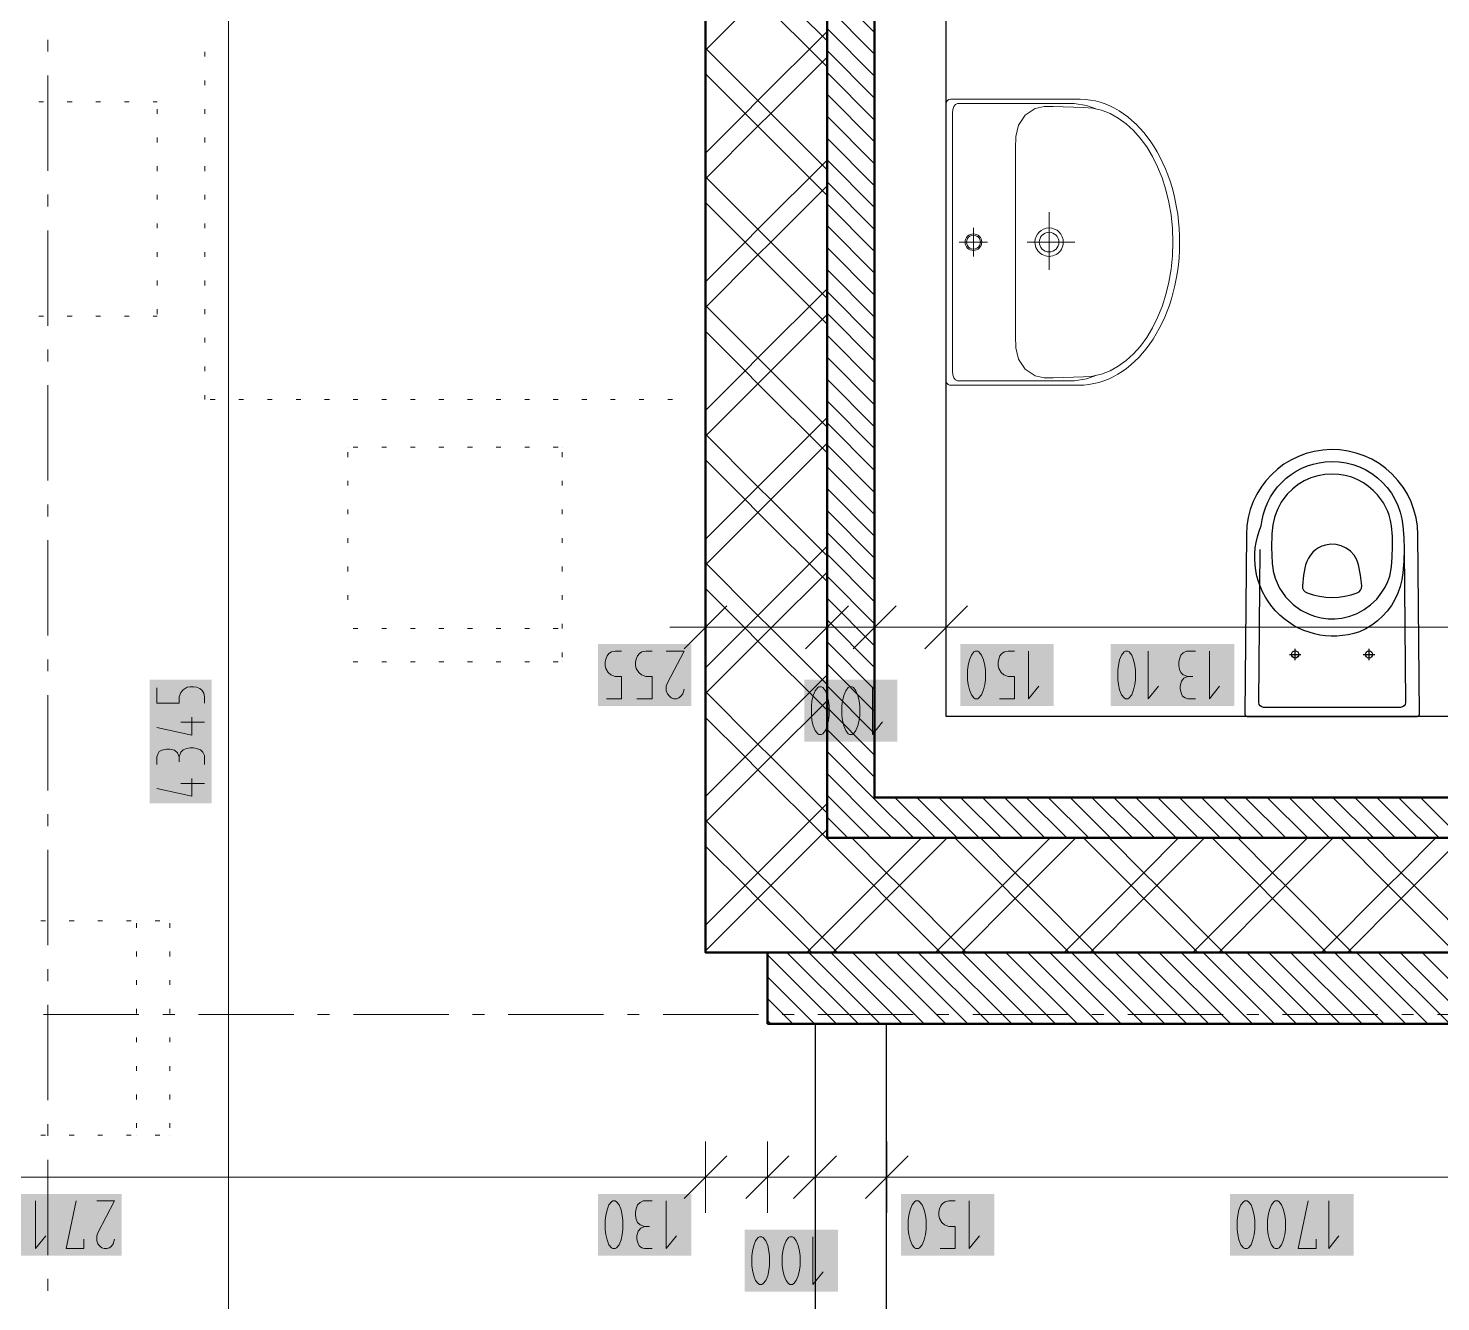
# Model space of a CAD drawing. Header units: millimetres. Extents: x 0 to 594, y 0 to 420.
# Drawn here: x 82.97 to 113.35, y 228.9 to 256.29 of the extents above; entities that cross this region are included whole.
import ezdxf

# ---------------------------------------------------------------- set-up
doc = ezdxf.new("R2010")
doc.units = ezdxf.units.MM
doc.header["$LTSCALE"] = 8
for name, color, linetype in [('PDF_Instalacni prizdivka do 1m', 7, 'Continuous'), ('PDF_Koty delkove', 7, 'Continuous'), ('PDF_Nabytek', 7, 'Continuous'), ('PDF_Osy hlavni', 7, 'Continuous'), ('PDF_Pricky sadrokarton', 7, 'Continuous'), ('PDF_Sanita', 7, 'Continuous'), ('PDF_Steny akusticke', 7, 'Continuous')]:
    doc.layers.add(name, color=color, linetype=linetype)

msp = doc.modelspace()

# ---------------------------------------------------------------- linework, layer by layer
at = {"layer": 'PDF_Instalacni prizdivka do 1m', "lineweight": 25}
for points in [[(102.712, 241.49), (102.712, 264.501), (101.175, 264.501), (101.175, 241.49)], [(101.175, 241.49), (101.175, 239.747), (116.14, 239.747), (116.14, 241.49), (102.712, 241.49)]]:
    msp.add_lwpolyline(points, dxfattribs=at)
msp.add_lwpolyline([(99.893, 234.878), (99.893, 211.662), (101.431, 211.662), (101.431, 234.878)], close=True, dxfattribs=at)
at = {"layer": 'PDF_Koty delkove', "lineweight": 18}
for points in [[(87.275, 139.093), (87.275, 149.435), (87.275, 181.374), (87.275, 182.86), (87.275, 194.494), (87.275, 195.621), (87.275, 217.197), (87.275, 218.684), (87.275, 263.219), (87.275, 265.833), (87.275, 267.217), (87.275, 336.455), (87.275, 340.35)], [(97.536, 244.176), (97.536, 243.408), (97.536, 242.639)], [(100.15, 244.176), (100.15, 243.408), (100.15, 242.639)], [(101.175, 244.176), (101.175, 243.408), (101.175, 242.639)], [(102.712, 244.176), (102.712, 243.408), (102.712, 242.639)], [(97.997, 243.869), (97.075, 242.946)], [(100.611, 243.869), (99.688, 242.946)], [(101.636, 243.869), (100.713, 242.946)], [(103.173, 243.869), (102.251, 242.946)], [(97.536, 243.408), (96.767, 243.408)], [(105.758, 243.408), (102.712, 243.408), (101.175, 243.408), (100.15, 243.408), (97.536, 243.408)], [(128.183, 243.408), (125.979, 243.408), (125.101, 243.408), (119.779, 243.408), (117.728, 243.408), (116.14, 243.408), (115.431, 243.408), (114.576, 243.408), (111.642, 243.408), (105.758, 243.408)], [(95.404, 241.87), (95.733, 241.87), (95.733, 242.348), (95.596, 242.348), (95.5, 242.383), (95.445, 242.434), (95.391, 242.519), (95.377, 242.587), (95.377, 242.655), (95.391, 242.724), (95.418, 242.792), (95.459, 242.843), (95.513, 242.878), (95.596, 242.895), (95.733, 242.895)], [(96.061, 241.87), (96.39, 241.87), (96.39, 242.348), (96.253, 242.348), (96.157, 242.383), (96.102, 242.434), (96.048, 242.519), (96.034, 242.587), (96.034, 242.655), (96.048, 242.724), (96.075, 242.792), (96.116, 242.843), (96.17, 242.878), (96.253, 242.895), (96.39, 242.895)], [(96.691, 242.895), (97.075, 242.895), (96.718, 242.212), (96.691, 242.143), (96.691, 242.04), (96.718, 241.973), (96.759, 241.922), (96.8, 241.887), (96.855, 241.87), (96.91, 241.87), (96.965, 241.887), (97.006, 241.922), (97.047, 241.973), (97.075, 242.074)], [(103.857, 241.87), (104.186, 241.87), (104.186, 242.348), (104.049, 242.348), (103.953, 242.383), (103.898, 242.434), (103.844, 242.519), (103.83, 242.587), (103.83, 242.655), (103.844, 242.724), (103.871, 242.792), (103.912, 242.843), (103.967, 242.878), (104.049, 242.895), (104.186, 242.895)], [(104.487, 242.895), (104.487, 241.87), (104.706, 242.143)], [(106.773, 242.587), (106.745, 242.707), (106.704, 242.809), (106.65, 242.878), (106.622, 242.895), (106.568, 242.895), (106.54, 242.878), (106.485, 242.809), (106.444, 242.707), (106.417, 242.587), (106.403, 242.484)], [(107.06, 242.895), (107.06, 241.87), (107.279, 242.143)], [(108.073, 242.895), (107.882, 242.895), (107.814, 242.86), (107.759, 242.809), (107.731, 242.724), (107.717, 242.655), (107.717, 242.587), (107.731, 242.502), (107.759, 242.434), (107.814, 242.383), (107.909, 242.348)], [(108.375, 242.895), (108.375, 241.87), (108.593, 242.143)], [(106.403, 242.484), (106.403, 242.279), (106.417, 242.178), (106.444, 242.058), (106.485, 241.955), (106.54, 241.887), (106.568, 241.87), (106.622, 241.87), (106.65, 241.887), (106.704, 241.955), (106.745, 242.058), (106.773, 242.178), (106.787, 242.279), (106.787, 242.484), (106.773, 242.587)], [(108.073, 241.87), (107.909, 241.87), (107.854, 241.887), (107.8, 241.922), (107.772, 241.973), (107.745, 242.074), (107.745, 242.143), (107.772, 242.245), (107.827, 242.314), (107.909, 242.348), (108.018, 242.348)], [(85.737, 242.102), (85.737, 241.773), (86.215, 241.773), (86.215, 241.911), (86.25, 242.006), (86.301, 242.061), (86.386, 242.115), (86.454, 242.129), (86.522, 242.129), (86.591, 242.115), (86.659, 242.088), (86.71, 242.047), (86.745, 241.993), (86.762, 241.911), (86.762, 241.773)], [(101.127, 242.126), (101.127, 241.101), (101.346, 241.374)], [(86.489, 241.472), (86.489, 241.088), (85.737, 241.254)], [(86.762, 241.363), (86.25, 241.363)], [(85.737, 240.459), (85.737, 240.624), (85.754, 240.679), (85.788, 240.733), (85.84, 240.761)], [(85.84, 240.761), (85.941, 240.788), (86.01, 240.788), (86.112, 240.761), (86.181, 240.706), (86.215, 240.624), (86.215, 240.514)], [(86.762, 240.459), (86.762, 240.651), (86.727, 240.719), (86.676, 240.774), (86.591, 240.801), (86.522, 240.815), (86.454, 240.815), (86.369, 240.801), (86.301, 240.774), (86.25, 240.719), (86.215, 240.624)], [(86.489, 240.158), (86.489, 239.774), (85.737, 239.939)], [(86.762, 240.049), (86.25, 240.049)], [(97.536, 232.35), (97.536, 231.581), (97.536, 230.813)], [(98.868, 232.35), (98.868, 231.581), (98.868, 230.813)], [(99.893, 232.35), (99.893, 231.581), (99.893, 230.813)], [(101.436, 232.35), (101.436, 231.581), (101.436, 230.813)], [(97.997, 232.043), (97.075, 231.12)], [(99.33, 232.043), (98.407, 231.12)], [(100.355, 232.043), (99.432, 231.12)], [(101.897, 232.043), (100.975, 231.12)], [(128.081, 231.581), (125.979, 231.581), (125.923, 231.581), (121.563, 231.581), (120.45, 231.581), (118.861, 231.581), (116.117, 231.581), (113.911, 231.581), (110.165, 231.581), (105.146, 231.581), (101.436, 231.581), (99.893, 231.581), (98.868, 231.581), (97.536, 231.581), (95.715, 231.581), (69.759, 231.581)], [(83.127, 231.069), (83.127, 230.044), (83.345, 230.317)], [(84.167, 230.248), (84.167, 230.044), (83.784, 230.044), (84.002, 231.069)], [(84.441, 231.069), (84.825, 231.069), (84.468, 230.385), (84.441, 230.317), (84.441, 230.214), (84.468, 230.146), (84.509, 230.095), (84.55, 230.06), (84.605, 230.044), (84.659, 230.044), (84.714, 230.06)], [(96.39, 231.069), (96.198, 231.069), (96.13, 231.034), (96.075, 230.983), (96.048, 230.898), (96.034, 230.829), (96.034, 230.76), (96.048, 230.675), (96.075, 230.608), (96.13, 230.556), (96.225, 230.522)], [(96.691, 231.069), (96.691, 230.044), (96.91, 230.317)], [(102.581, 230.044), (102.91, 230.044), (102.91, 230.522), (102.772, 230.522), (102.677, 230.556), (102.622, 230.608), (102.568, 230.693), (102.554, 230.76), (102.554, 230.829), (102.568, 230.898), (102.595, 230.965), (102.636, 231.017), (102.69, 231.051), (102.772, 231.069), (102.91, 231.069)], [(103.211, 231.069), (103.211, 230.044), (103.43, 230.317)], [(108.971, 230.658), (108.971, 230.453), (108.985, 230.351), (109.012, 230.231), (109.053, 230.129), (109.107, 230.06), (109.135, 230.044), (109.189, 230.044), (109.217, 230.06), (109.272, 230.129), (109.313, 230.231), (109.341, 230.351), (109.354, 230.453), (109.354, 230.658), (109.341, 230.76), (109.313, 230.88), (109.272, 230.983), (109.217, 231.051), (109.189, 231.069), (109.135, 231.069), (109.107, 231.051)], [(109.107, 231.051), (109.053, 230.983), (109.012, 230.88), (108.985, 230.76), (108.971, 230.658)], [(110.669, 230.248), (110.669, 230.044), (110.285, 230.044), (110.503, 231.069)], [(110.942, 231.069), (110.942, 230.044), (111.161, 230.317)], [(96.088, 230.146), (96.061, 230.248), (96.061, 230.317), (96.088, 230.419), (96.143, 230.488), (96.225, 230.522), (96.335, 230.522)], [(84.714, 230.06), (84.756, 230.095), (84.797, 230.146), (84.825, 230.248)], [(96.39, 230.044), (96.225, 230.044), (96.17, 230.06), (96.116, 230.095), (96.088, 230.146)], [(99.271, 229.36), (99.325, 229.292), (99.353, 229.275), (99.407, 229.275), (99.435, 229.292), (99.49, 229.36), (99.531, 229.463), (99.559, 229.583), (99.573, 229.684), (99.573, 229.889), (99.559, 229.992), (99.531, 230.112), (99.49, 230.214), (99.435, 230.283), (99.407, 230.3), (99.353, 230.3), (99.325, 230.283), (99.271, 230.214), (99.23, 230.112), (99.203, 229.992), (99.189, 229.889)], [(99.846, 230.3), (99.846, 229.275), (100.065, 229.548)], [(99.189, 229.889), (99.189, 229.684), (99.203, 229.583), (99.23, 229.463), (99.271, 229.36)]]:
    msp.add_lwpolyline(points, dxfattribs=at)
for points in [[(103.173, 242.484), (103.173, 242.279), (103.187, 242.178), (103.214, 242.058), (103.255, 241.955), (103.309, 241.887), (103.337, 241.87), (103.392, 241.87), (103.419, 241.887), (103.474, 241.955), (103.515, 242.058), (103.543, 242.178), (103.557, 242.279), (103.557, 242.484), (103.543, 242.587), (103.515, 242.707), (103.474, 242.809), (103.419, 242.878), (103.392, 242.895), (103.337, 242.895), (103.309, 242.878), (103.255, 242.809), (103.214, 242.707), (103.187, 242.587)], [(99.813, 241.715), (99.813, 241.51), (99.827, 241.409), (99.854, 241.289), (99.895, 241.187), (99.95, 241.118), (99.977, 241.101), (100.032, 241.101), (100.06, 241.118), (100.114, 241.187), (100.155, 241.289), (100.183, 241.409), (100.197, 241.51), (100.197, 241.715), (100.183, 241.818), (100.155, 241.938), (100.114, 242.04), (100.06, 242.109), (100.032, 242.126), (99.977, 242.126), (99.95, 242.109), (99.895, 242.04), (99.854, 241.938), (99.827, 241.818)], [(100.47, 241.715), (100.47, 241.51), (100.484, 241.409), (100.511, 241.289), (100.552, 241.187), (100.607, 241.118), (100.635, 241.101), (100.689, 241.101), (100.717, 241.118), (100.771, 241.187), (100.812, 241.289), (100.84, 241.409), (100.854, 241.51), (100.854, 241.715), (100.84, 241.818), (100.812, 241.938), (100.771, 242.04), (100.717, 242.109), (100.689, 242.126), (100.635, 242.126), (100.607, 242.109), (100.552, 242.04), (100.511, 241.938), (100.484, 241.818)], [(95.377, 230.658), (95.377, 230.453), (95.391, 230.351), (95.418, 230.231), (95.459, 230.129), (95.513, 230.06), (95.541, 230.044), (95.596, 230.044), (95.623, 230.06), (95.678, 230.129), (95.719, 230.231), (95.747, 230.351), (95.761, 230.453), (95.761, 230.658), (95.747, 230.76), (95.719, 230.88), (95.678, 230.983), (95.623, 231.051), (95.596, 231.069), (95.541, 231.069), (95.513, 231.051), (95.459, 230.983), (95.418, 230.88), (95.391, 230.76)], [(101.897, 230.658), (101.897, 230.453), (101.911, 230.351), (101.938, 230.231), (101.979, 230.129), (102.033, 230.06), (102.061, 230.044), (102.115, 230.044), (102.143, 230.06), (102.198, 230.129), (102.239, 230.231), (102.267, 230.351), (102.281, 230.453), (102.281, 230.658), (102.267, 230.76), (102.239, 230.88), (102.198, 230.983), (102.143, 231.051), (102.115, 231.069), (102.061, 231.069), (102.033, 231.051), (101.979, 230.983), (101.938, 230.88), (101.911, 230.76)], [(109.628, 230.658), (109.628, 230.453), (109.642, 230.351), (109.669, 230.231), (109.71, 230.129), (109.764, 230.06), (109.792, 230.044), (109.846, 230.044), (109.874, 230.06), (109.929, 230.129), (109.97, 230.231), (109.998, 230.351), (110.012, 230.453), (110.012, 230.658), (109.998, 230.76), (109.97, 230.88), (109.929, 230.983), (109.874, 231.051), (109.846, 231.069), (109.792, 231.069), (109.764, 231.051), (109.71, 230.983), (109.669, 230.88), (109.642, 230.76)], [(98.532, 229.889), (98.532, 229.684), (98.546, 229.583), (98.573, 229.463), (98.614, 229.36), (98.668, 229.292), (98.696, 229.275), (98.75, 229.275), (98.778, 229.292), (98.833, 229.36), (98.874, 229.463), (98.902, 229.583), (98.916, 229.684), (98.916, 229.889), (98.902, 229.992), (98.874, 230.112), (98.833, 230.214), (98.778, 230.283), (98.75, 230.3), (98.696, 230.3), (98.668, 230.283), (98.614, 230.214), (98.573, 230.112), (98.546, 229.992)]]:
    msp.add_lwpolyline(points, close=True, dxfattribs=at)
at = {"layer": 'PDF_Koty delkove', "color": 7, "lineweight": 18, "true_color": 0xffffff, "transparency": 33554559}
for points in [[(97.228, 243.049), (95.224, 243.049), (97.228, 241.716), (95.224, 241.716)], [(105.025, 243.049), (103.02, 243.049), (105.025, 241.716), (103.02, 241.716)], [(108.912, 243.049), (106.25, 243.049), (108.912, 241.716), (106.25, 241.716)], [(86.916, 239.621), (86.916, 242.282), (85.583, 239.621), (85.583, 242.282)], [(101.665, 242.28), (99.66, 242.28), (101.665, 240.948), (99.66, 240.948)], [(84.978, 231.223), (82.316, 231.223), (84.978, 229.89), (82.316, 229.89)], [(97.228, 231.223), (95.224, 231.223), (97.228, 229.89), (95.224, 229.89)], [(103.748, 231.223), (101.743, 231.223), (103.748, 229.89), (101.743, 229.89)], [(111.479, 231.223), (108.817, 231.223), (111.479, 229.89), (108.817, 229.89)], [(100.383, 230.454), (98.379, 230.454), (100.383, 229.121), (98.379, 229.121)]]:
    msp.add_solid(points, dxfattribs=at)
at = {"layer": 'PDF_Nabytek', "lineweight": 13}
for points in [[(86.77, 255.678), (86.77, 255.781)], [(86.77, 255.063), (86.77, 255.166)], [(83.296, 254.707), (83.193, 254.707)], [(83.911, 254.707), (83.808, 254.707)], [(84.526, 254.707), (84.423, 254.707)], [(85.141, 254.707), (85.038, 254.707)], [(85.745, 254.707), (85.653, 254.707)], [(85.745, 254.707), (85.745, 254.707)], [(85.745, 254.448), (85.745, 254.551)], [(86.77, 254.448), (86.77, 254.551)], [(85.745, 253.833), (85.745, 253.936)], [(86.77, 253.833), (86.77, 253.936)], [(85.745, 253.218), (85.745, 253.321)], [(86.77, 253.218), (86.77, 253.321)], [(85.745, 252.603), (85.745, 252.706)], [(86.77, 252.603), (86.77, 252.706)], [(85.745, 251.988), (85.745, 252.091)], [(86.77, 251.988), (86.77, 252.091)], [(85.745, 251.373), (85.745, 251.476)], [(86.77, 251.373), (86.77, 251.476)], [(85.745, 250.758), (85.745, 250.861)], [(86.77, 250.758), (86.77, 250.861)], [(83.296, 250.094), (83.193, 250.094)], [(83.911, 250.094), (83.808, 250.094)], [(84.526, 250.094), (84.423, 250.094)], [(85.141, 250.094), (85.038, 250.094)], [(85.745, 250.094), (85.653, 250.094)], [(85.745, 250.143), (85.745, 250.246)], [(85.745, 250.094), (85.745, 250.094)], [(85.745, 250.094), (85.745, 250.094)], [(86.77, 250.143), (86.77, 250.246)], [(86.77, 249.528), (86.77, 249.631)], [(86.77, 248.913), (86.77, 249.016)], [(86.77, 248.301), (86.77, 248.401)], [(86.77, 248.301), (86.77, 248.301)], [(86.986, 248.301), (86.883, 248.301)], [(87.601, 248.301), (87.498, 248.301)], [(88.216, 248.301), (88.113, 248.301)], [(88.831, 248.301), (88.728, 248.301)], [(89.446, 248.301), (89.343, 248.301)], [(90.061, 248.301), (89.958, 248.301)], [(90.676, 248.301), (90.573, 248.301)], [(91.291, 248.301), (91.188, 248.301)], [(91.906, 248.301), (91.803, 248.301)], [(92.521, 248.301), (92.418, 248.301)], [(93.136, 248.301), (93.033, 248.301)], [(93.751, 248.301), (93.648, 248.301)], [(94.366, 248.301), (94.263, 248.301)], [(94.981, 248.301), (94.878, 248.301)], [(95.596, 248.301), (95.493, 248.301)], [(96.211, 248.301), (96.108, 248.301)], [(96.826, 248.301), (96.723, 248.301)], [(89.84, 247.276), (89.84, 247.276)], [(89.84, 247.276), (89.84, 247.276)], [(89.84, 247.068), (89.84, 247.171)], [(90.061, 247.276), (89.958, 247.276)], [(90.676, 247.276), (90.573, 247.276)], [(91.291, 247.276), (91.188, 247.276)], [(91.906, 247.276), (91.803, 247.276)], [(92.521, 247.276), (92.418, 247.276)], [(93.136, 247.276), (93.033, 247.276)], [(93.751, 247.276), (93.648, 247.276)], [(94.366, 247.276), (94.263, 247.276)], [(94.453, 247.276), (94.453, 247.276)], [(94.453, 247.276), (94.453, 247.276)], [(94.453, 247.068), (94.453, 247.171)], [(89.84, 246.453), (89.84, 246.556)], [(94.453, 246.453), (94.453, 246.556)], [(89.84, 245.838), (89.84, 245.941)], [(94.453, 245.838), (94.453, 245.941)], [(89.84, 245.223), (89.84, 245.326)], [(94.453, 245.223), (94.453, 245.326)], [(89.84, 244.608), (89.84, 244.711)], [(94.453, 244.608), (94.453, 244.711)], [(89.84, 243.993), (89.84, 244.096)], [(94.453, 243.993), (94.453, 244.096)], [(90.061, 243.381), (89.958, 243.381)], [(90.676, 243.381), (90.573, 243.381)], [(91.291, 243.381), (91.188, 243.381)], [(91.906, 243.381), (91.803, 243.381)], [(92.521, 243.381), (92.418, 243.381)], [(93.136, 243.381), (93.033, 243.381)], [(93.751, 243.381), (93.648, 243.381)], [(94.366, 243.381), (94.263, 243.381)], [(94.453, 243.378), (94.453, 243.481)], [(94.453, 243.381), (94.453, 243.381)], [(94.453, 242.763), (94.453, 242.866)], [(90.061, 242.663), (89.958, 242.663)], [(90.676, 242.663), (90.573, 242.663)], [(91.291, 242.663), (91.188, 242.663)], [(91.906, 242.663), (91.803, 242.663)], [(92.521, 242.663), (92.418, 242.663)], [(93.136, 242.663), (93.033, 242.663)], [(93.751, 242.663), (93.648, 242.663)], [(94.366, 242.663), (94.263, 242.663)], [(94.453, 242.663), (94.453, 242.663)], [(94.453, 242.663), (94.453, 242.663)], [(83.236, 237.095), (83.338, 237.095)], [(83.851, 237.095), (83.953, 237.095)], [(84.466, 237.095), (84.568, 237.095)], [(85.081, 237.095), (85.183, 237.095)], [(85.297, 237.095), (85.297, 237.095)], [(85.297, 237.046), (85.297, 236.944)], [(85.696, 237.095), (85.798, 237.095)], [(86.014, 237.095), (86.014, 237.095)], [(86.014, 237.095), (86.014, 237.095)], [(86.014, 237.046), (86.014, 236.944)], [(85.297, 236.431), (85.297, 236.329)], [(86.014, 236.431), (86.014, 236.329)], [(85.297, 235.816), (85.297, 235.714)], [(86.014, 235.816), (86.014, 235.714)], [(85.297, 235.201), (85.297, 235.099)], [(86.014, 235.201), (86.014, 235.099)], [(85.297, 234.586), (85.297, 234.484)], [(86.014, 234.586), (86.014, 234.484)], [(85.297, 233.971), (85.297, 233.869)], [(86.014, 233.971), (86.014, 233.869)], [(85.297, 233.356), (85.297, 233.254)], [(86.014, 233.356), (86.014, 233.254)], [(85.297, 232.741), (85.297, 232.639)], [(86.014, 232.741), (86.014, 232.639)], [(83.236, 232.483), (83.338, 232.483)], [(83.851, 232.483), (83.953, 232.483)], [(84.466, 232.483), (84.568, 232.483)], [(85.081, 232.483), (85.183, 232.483)], [(85.297, 232.483), (85.297, 232.483)], [(85.696, 232.483), (85.798, 232.483)], [(86.014, 232.483), (86.014, 232.483)], [(86.014, 232.483), (86.014, 232.483)]]:
    msp.add_lwpolyline(points, dxfattribs=at)
at = {"layer": 'PDF_Osy hlavni', "lineweight": 18}
for points in [[(83.391, 256.042), (83.391, 255.786)], [(83.391, 252.711), (83.391, 252.455)], [(83.391, 249.38), (83.391, 249.123)], [(83.391, 246.048), (83.391, 245.792)], [(83.391, 242.717), (83.391, 242.461)], [(83.391, 239.386), (83.391, 239.13)], [(83.391, 236.055), (83.391, 235.799)], [(83.391, 232.724), (83.391, 232.467)], [(83.391, 229.392), (83.391, 229.136)]]:
    msp.add_lwpolyline(points, close=True, dxfattribs=at)
for points in [[(83.391, 253.223), (83.391, 255.273)], [(83.391, 253.223), (83.391, 255.273)], [(83.391, 249.892), (83.391, 251.942)], [(83.391, 249.892), (83.391, 251.942)], [(83.391, 246.561), (83.391, 248.611)], [(83.391, 246.561), (83.391, 248.611)], [(83.391, 243.23), (83.391, 245.28)], [(83.391, 243.23), (83.391, 245.28)], [(83.391, 239.899), (83.391, 241.949)], [(83.391, 239.899), (83.391, 241.949)], [(83.391, 236.567), (83.391, 238.617)], [(83.391, 236.567), (83.391, 238.617)], [(83.391, 233.236), (83.391, 235.286)], [(83.391, 233.236), (83.391, 235.286)], [(85.349, 235.083), (83.299, 235.083)], [(86.118, 235.083), (85.862, 235.083)], [(88.681, 235.083), (86.631, 235.083)], [(89.449, 235.083), (89.193, 235.083)], [(92.012, 235.083), (89.962, 235.083)], [(92.781, 235.083), (92.524, 235.083)], [(95.343, 235.083), (93.293, 235.083)], [(96.112, 235.083), (95.856, 235.083)], [(98.674, 235.083), (96.624, 235.083)], [(99.443, 235.083), (99.187, 235.083)], [(102.006, 235.083), (99.956, 235.083)], [(102.774, 235.083), (102.518, 235.083)], [(105.337, 235.083), (103.287, 235.083)], [(106.106, 235.083), (105.849, 235.083)], [(108.668, 235.083), (106.618, 235.083)], [(109.437, 235.083), (109.181, 235.083)], [(111.999, 235.083), (109.949, 235.083)], [(112.768, 235.083), (112.512, 235.083)], [(115.33, 235.083), (113.28, 235.083)], [(83.391, 229.905), (83.391, 231.955)], [(83.391, 229.905), (83.391, 231.955)]]:
    msp.add_lwpolyline(points, dxfattribs=at)
at = {"layer": 'PDF_Pricky sadrokarton', "lineweight": 50}
msp.add_lwpolyline([(100.15, 264.501), (100.15, 238.876), (101.175, 238.876), (116.14, 238.876), (116.14, 239.747), (101.175, 239.747), (101.175, 241.49), (101.175, 264.501)], close=True, dxfattribs=at)
at = {"layer": 'PDF_Pricky sadrokarton', "lineweight": 9}
for points in [[(101.175, 256.2), (100.15, 257.225)], [(101.175, 255.729), (100.15, 256.754)], [(101.175, 255.257), (100.15, 256.282)], [(101.175, 254.786), (100.15, 255.811)], [(101.175, 254.315), (100.15, 255.34)], [(101.175, 253.844), (100.15, 254.869)], [(101.175, 253.373), (100.15, 254.398)], [(101.175, 252.902), (100.15, 253.927)], [(101.175, 252.431), (100.15, 253.456)], [(101.175, 251.96), (100.15, 252.985)], [(101.175, 251.489), (100.15, 252.514)], [(101.175, 251.018), (100.15, 252.043)], [(101.175, 250.546), (100.15, 251.571)], [(101.175, 250.075), (100.15, 251.1)], [(101.175, 249.604), (100.15, 250.629)], [(101.175, 249.133), (100.15, 250.158)], [(101.175, 248.662), (100.15, 249.687)], [(101.175, 248.191), (100.15, 249.216)], [(101.175, 247.72), (100.15, 248.745)], [(101.175, 247.249), (100.15, 248.274)], [(101.175, 246.778), (100.15, 247.803)], [(101.175, 246.306), (100.15, 247.331)], [(101.175, 245.835), (100.15, 246.86)], [(101.175, 245.364), (100.15, 246.389)], [(101.175, 244.893), (100.15, 245.918)], [(101.175, 244.422), (100.15, 245.447)], [(101.175, 243.951), (100.15, 244.976)], [(101.175, 243.48), (100.15, 244.505)], [(101.175, 243.009), (100.15, 244.034)], [(101.175, 242.538), (100.15, 243.563)], [(101.175, 242.067), (100.15, 243.092)], [(101.175, 241.595), (100.15, 242.62)], [(101.175, 241.124), (100.15, 242.149)], [(101.175, 240.653), (100.15, 241.678)], [(101.175, 240.182), (100.15, 241.207)], [(101.175, 239.711), (100.15, 240.736)], [(101.539, 238.876), (101.175, 239.24), (100.15, 240.265)], [(101.068, 238.876), (100.15, 239.794)], [(102.481, 238.876), (101.61, 239.747)], [(102.952, 238.876), (102.081, 239.747)], [(103.423, 238.876), (102.552, 239.747)], [(103.894, 238.876), (103.023, 239.747)], [(104.365, 238.876), (103.494, 239.747)], [(104.836, 238.876), (103.965, 239.747)], [(105.307, 238.876), (104.436, 239.747)], [(105.779, 238.876), (104.907, 239.747)], [(106.25, 238.876), (105.378, 239.747)], [(106.721, 238.876), (105.85, 239.747)], [(107.192, 238.876), (106.321, 239.747)], [(107.663, 238.876), (106.792, 239.747)], [(108.134, 238.876), (107.263, 239.747)], [(108.605, 238.876), (107.734, 239.747)], [(109.076, 238.876), (108.205, 239.747)], [(109.547, 238.876), (108.676, 239.747)], [(110.018, 238.876), (109.147, 239.747)], [(110.49, 238.876), (109.618, 239.747)], [(110.961, 238.876), (110.089, 239.747)], [(111.432, 238.876), (110.561, 239.747)], [(111.903, 238.876), (111.032, 239.747)], [(112.374, 238.876), (111.503, 239.747)], [(112.845, 238.876), (111.974, 239.747)], [(113.316, 238.876), (112.445, 239.747)], [(113.787, 238.876), (112.916, 239.747)], [(102.01, 238.876), (101.175, 239.711)], [(100.596, 238.876), (100.15, 239.323)], [(100.825, 234.878), (99.288, 236.416)], [(101.296, 234.878), (99.759, 236.416)], [(101.767, 234.878), (100.23, 236.416)], [(102.238, 234.878), (100.701, 236.416)], [(102.709, 234.878), (101.172, 236.416)], [(103.181, 234.878), (101.643, 236.416)], [(103.652, 234.878), (102.114, 236.416)], [(104.123, 234.878), (102.585, 236.416)], [(104.594, 234.878), (103.056, 236.416)], [(105.065, 234.878), (103.527, 236.416)], [(105.536, 234.878), (103.999, 236.416)], [(106.007, 234.878), (104.47, 236.416)], [(106.478, 234.878), (104.941, 236.416)], [(106.949, 234.878), (105.412, 236.416)], [(107.42, 234.878), (105.883, 236.416)], [(107.892, 234.878), (106.354, 236.416)], [(108.363, 234.878), (106.825, 236.416)], [(108.834, 234.878), (107.296, 236.416)], [(109.305, 234.878), (107.767, 236.416)], [(109.776, 234.878), (108.239, 236.416)], [(110.247, 234.878), (108.71, 236.416)], [(110.718, 234.878), (109.181, 236.416)], [(111.189, 234.878), (109.652, 236.416)], [(111.66, 234.878), (110.123, 236.416)], [(112.132, 234.878), (110.594, 236.416)], [(112.603, 234.878), (111.065, 236.416)], [(113.074, 234.878), (111.536, 236.416)], [(113.545, 234.878), (112.007, 236.416)], [(114.016, 234.878), (112.478, 236.416)], [(114.487, 234.878), (112.95, 236.416)], [(100.354, 234.878), (98.868, 236.364)], [(99.883, 234.878), (98.868, 235.893)], [(99.412, 234.878), (98.868, 235.422)], [(98.941, 234.878), (98.868, 234.951)], [(99.412, 234.878), (99.412, 234.878)], [(99.893, 234.868), (99.883, 234.878)]]:
    msp.add_lwpolyline(points, dxfattribs=at)
at = {"layer": 'PDF_Pricky sadrokarton', "lineweight": 50}
for points in [[(99.893, 234.878), (101.431, 234.878), (118.861, 234.878), (118.861, 236.416), (98.868, 236.416), (98.868, 234.878)], [(98.868, 234.878), (98.868, 234.878), (99.893, 234.878), (99.893, 234.878)]]:
    msp.add_lwpolyline(points, dxfattribs=at)
at = {"layer": 'PDF_Sanita', "lineweight": 13}
for points in [[(102.712, 254.669, -0.414172), (102.806, 254.763), (105.574, 254.763, -0.002563), (105.594, 254.763)], [(105.563, 248.613), (102.806, 248.613, -0.414358), (102.712, 248.704), (102.712, 248.707), (102.712, 248.727), (102.712, 254.65), (102.712, 254.669), (102.712, 254.672), (102.712, 254.669), (102.712, 254.65)]]:
    msp.add_lwpolyline(points, format="xyb", dxfattribs=at)
for points in [[(102.955, 254.668), (105.466, 254.668), (105.735, 254.627), (105.955, 254.548)], [(102.847, 254.463), (102.847, 248.913)], [(105.666, 254.585), (105.018, 254.606), (104.82, 254.603), (104.631, 254.564), (104.416, 254.419), (104.269, 254.201), (104.212, 253.958), (104.205, 253.704), (104.205, 249.672), (104.212, 249.418), (104.269, 249.175), (104.416, 248.957), (104.631, 248.813), (104.82, 248.773), (105.018, 248.769), (105.666, 248.791)], [(104.928, 251.096), (104.928, 252.331)], [(103.3, 251.383), (103.3, 251.994)], [(102.994, 251.688), (103.605, 251.688)], [(104.452, 251.688), (105.481, 251.688)], [(102.955, 248.708), (104.462, 248.708)], [(105.473, 248.706), (104.462, 248.708)], [(105.466, 248.708), (105.735, 248.749), (105.955, 248.829)]]:
    msp.add_lwpolyline(points, dxfattribs=at)
for points in [[(104.622, 251.688, 1.000032), (105.233, 251.688, 0.414219), (104.928, 251.994, 0.414193)], [(105.139, 251.688, 0.999919), (104.716, 251.688, 0.999922)], [(103.121, 251.688, 0.999963), (103.478, 251.688, 0.41424), (103.3, 251.867, 0.414179)], [(103.149, 251.688, 1.000087), (103.45, 251.688, 1.000087)]]:
    msp.add_lwpolyline(points, format="xyb", close=True, dxfattribs=at)
at = {"layer": 'PDF_Sanita', "lineweight": 25}
for points in [[(109.17, 245.4), (109.136, 241.541), (109.136, 241.541), (109.151, 241.505), (109.187, 241.49), (112.842, 241.49), (112.842, 241.49), (112.878, 241.505), (112.893, 241.541), (112.859, 245.4), (112.849, 245.581), (112.821, 245.76), (112.776, 245.935), (112.713, 246.104), (112.635, 246.267), (112.54, 246.421), (112.431, 246.566), (112.308, 246.699), (112.172, 246.82), (112.025, 246.927), (111.869, 247.019), (111.705, 247.095), (111.535, 247.154), (111.359, 247.196), (111.18, 247.221), (110.998, 247.228, 0.409112)], [(109.491, 245.589), (109.509, 245.718), (109.538, 245.847), (109.579, 245.972), (109.63, 246.094), (109.691, 246.21), (109.762, 246.321), (109.843, 246.426), (109.932, 246.523), (110.029, 246.613), (110.134, 246.693), (110.245, 246.764), (110.362, 246.826), (110.483, 246.877), (110.609, 246.917), (110.737, 246.946), (110.868, 246.965), (111.018, 246.972), (111.168, 246.964), (111.317, 246.942), (111.462, 246.905), (111.603, 246.854), (111.739, 246.79), (111.868, 246.712), (111.988, 246.622), (112.1, 246.521), (112.201, 246.409), (112.29, 246.288), (112.367, 246.159), (112.431, 246.024), (112.481, 245.882), (112.517, 245.737), (112.538, 245.589), (112.557, 245.335), (112.563, 245.082), (112.557, 244.829), (112.538, 244.575), (112.517, 244.428), (112.481, 244.282), (112.431, 244.141), (112.367, 244.005), (112.29, 243.876), (112.201, 243.755), (112.1, 243.643), (111.988, 243.542), (111.868, 243.452), (111.739, 243.374), (111.603, 243.31, -0.655066)]]:
    msp.add_lwpolyline(points, format="xyb", close=True, dxfattribs=at)
for points in [[(110.274, 246.468), (110.223, 246.43), (110.16, 246.378), (110.05, 246.269), (109.954, 246.148), (109.921, 246.097), (109.838, 245.942), (109.776, 245.776), (109.774, 245.77), (109.739, 245.607), (109.721, 245.418), (109.721, 245.418), (109.72, 245.398), (109.714, 245.131), (109.726, 244.788), (109.727, 244.777), (109.748, 244.625), (109.75, 244.613), (109.792, 244.46), (109.853, 244.313), (109.886, 244.249), (110.015, 244.059), (110.176, 243.895), (110.339, 243.777), (110.518, 243.685), (110.633, 243.643), (110.779, 243.608), (110.927, 243.589), (111.077, 243.587), (111.227, 243.603), (111.394, 243.643), (111.554, 243.704), (111.705, 243.786), (111.843, 243.887), (111.975, 244.013), (112.087, 244.158), (112.087, 244.158), (112.155, 244.271)], [(112.155, 244.271), (112.211, 244.391), (112.253, 244.509), (112.294, 244.705), (112.31, 244.913), (112.31, 244.913), (112.316, 245.144), (112.311, 245.357), (112.294, 245.585), (112.273, 245.702), (112.241, 245.816), (112.24, 245.816), (112.211, 245.896), (112.211, 245.896), (112.117, 246.083), (111.994, 246.252), (111.901, 246.349), (111.799, 246.436), (111.688, 246.512), (111.57, 246.576), (111.437, 246.631), (111.299, 246.67), (111.158, 246.694), (111.015, 246.702), (110.859, 246.692), (110.707, 246.664), (110.558, 246.618), (110.416, 246.555), (110.416, 246.555), (110.318, 246.498), (110.286, 246.477), (110.274, 246.468)], [(112.562, 245.082), (112.591, 241.788), (112.584, 241.749), (112.562, 241.715), (112.529, 241.693), (112.489, 241.684), (112.489, 241.684), (109.541, 241.684), (109.54, 241.684), (109.501, 241.693), (109.467, 241.715), (109.445, 241.749), (109.438, 241.788), (109.467, 245.082)], [(111.316, 245.109), (111.211, 245.158), (111.099, 245.186), (110.985, 245.191), (110.871, 245.174), (110.796, 245.149), (110.725, 245.115), (110.659, 245.071), (110.599, 245.02), (110.547, 244.96), (110.504, 244.894), (110.47, 244.823), (110.445, 244.748), (110.445, 244.749), (110.4, 244.525), (110.376, 244.297), (110.381, 244.249), (110.401, 244.205), (110.434, 244.169), (110.476, 244.145)], [(110.476, 244.145), (110.607, 244.103), (110.741, 244.072), (110.877, 244.054), (111.015, 244.048), (111.152, 244.054), (111.288, 244.072), (111.422, 244.103), (111.553, 244.145), (111.595, 244.169), (111.628, 244.205), (111.648, 244.249), (111.653, 244.297), (111.629, 244.525), (111.584, 244.749), (111.584, 244.748), (111.545, 244.856), (111.486, 244.955), (111.408, 245.04), (111.316, 245.109)], [(109.81, 244.412), (109.818, 244.391)], [(110.097, 242.822), (110.343, 242.822)], [(110.22, 242.699), (110.22, 242.945)], [(111.686, 242.822), (111.932, 242.822)], [(111.809, 242.699), (111.809, 242.945)], [(110.246, 241.49), (110.22, 241.49)], [(111.809, 241.49), (111.783, 241.49)]]:
    msp.add_lwpolyline(points, dxfattribs=at)
for centre, radius in [((110.22, 242.822), 0.0768), ((111.809, 242.822), 0.0769)]:
    msp.add_circle(centre, radius, dxfattribs=at)
at = {"layer": 'PDF_Sanita', "lineweight": 13}
for points in [[(102.712, 254.669), (102.712, 254.669), (102.712, 254.669), (102.712, 254.669)], [(102.955, 254.668), (102.896, 254.668), (102.847, 254.576), (102.847, 254.463)], [(107.735, 251.667), (107.743, 253.365), (106.784, 254.751), (105.594, 254.763)], [(107.59, 251.689), (107.59, 253.289), (106.728, 254.585), (105.666, 254.585)], [(104.716, 251.688), (104.716, 251.688), (104.716, 251.688), (104.716, 251.688)], [(105.139, 251.688), (105.139, 251.688), (105.139, 251.688), (105.139, 251.688)], [(105.563, 248.613), (106.754, 248.601), (107.726, 249.968), (107.735, 251.667)], [(105.666, 248.791), (106.729, 248.791), (107.591, 250.089), (107.59, 251.689)], [(102.847, 248.913), (102.847, 248.8), (102.895, 248.708), (102.955, 248.708)], [(102.806, 248.613), (102.806, 248.613), (102.806, 248.613), (102.806, 248.613)]]:
    msp.add_open_spline(points, degree=3, dxfattribs=at)
at = {"layer": 'PDF_Steny akusticke', "lineweight": 50}
for points in [[(97.536, 265.833), (84.621, 265.833), (84.621, 263.373), (84.621, 263.373), (84.621, 263.219), (97.536, 263.219), (97.536, 238.876)], [(100.15, 238.876), (100.15, 264.501), (100.15, 265.833), (97.536, 265.833)], [(97.536, 238.876), (97.536, 236.416), (98.868, 236.416), (118.861, 236.416), (120.45, 236.416), (125.979, 236.416), (125.979, 238.876), (117.728, 238.876), (116.14, 238.876), (100.15, 238.876)]]:
    msp.add_lwpolyline(points, dxfattribs=at)
at = {"layer": 'PDF_Steny akusticke', "lineweight": 9}
for points in [[(100.15, 256.014), (98.94, 257.223), (98.663, 257.5), (97.536, 258.628)], [(100.15, 255.46), (98.663, 256.947), (97.536, 255.819)], [(97.536, 253.605), (98.387, 254.456), (98.663, 254.733), (100.15, 256.219)], [(100.15, 253.246), (98.94, 254.456), (98.663, 254.733), (97.536, 255.86)], [(97.536, 253.052), (98.663, 254.179), (98.94, 254.456), (100.15, 255.665)], [(98.663, 254.179), (98.387, 254.456), (97.536, 255.307)], [(100.15, 252.693), (98.663, 254.179)], [(97.536, 250.838), (98.387, 251.688), (98.663, 251.965), (100.15, 253.451)], [(100.15, 250.479), (98.94, 251.688), (98.663, 251.965), (97.536, 253.093)], [(97.536, 250.284), (98.663, 251.412), (98.94, 251.688), (100.15, 252.898)], [(98.663, 251.412), (98.387, 251.688), (97.536, 252.539)], [(100.15, 249.925), (98.663, 251.412)], [(97.536, 248.07), (98.387, 248.921), (98.663, 249.198), (100.15, 250.684)], [(100.15, 247.711), (98.94, 248.921), (98.663, 249.198), (97.536, 250.325)], [(97.536, 247.517), (98.663, 248.644), (98.94, 248.921), (100.15, 250.13)], [(98.663, 248.644), (98.387, 248.921), (97.536, 249.772)], [(100.15, 247.158), (98.663, 248.644)], [(97.536, 245.303), (98.387, 246.153), (98.663, 246.43), (100.15, 247.916)], [(100.15, 244.944), (98.94, 246.153), (98.663, 246.43), (97.536, 247.558)], [(100.15, 244.39), (98.663, 245.877), (98.94, 246.153), (100.15, 247.363)], [(98.387, 246.153), (97.536, 247.004)], [(98.663, 245.877), (98.387, 246.153)], [(97.536, 244.749), (98.663, 245.877)], [(98.663, 243.663), (100.15, 245.149)], [(100.15, 242.176), (98.94, 243.386), (98.663, 243.663), (97.536, 244.79)], [(98.663, 243.109), (98.94, 243.386), (100.15, 244.595)], [(98.387, 243.386), (97.536, 244.237)], [(97.536, 242.535), (98.387, 243.386), (98.663, 243.663)], [(98.663, 243.109), (98.387, 243.386)], [(100.15, 241.623), (98.663, 243.109), (97.536, 241.982)], [(98.663, 240.895), (100.15, 242.381)], [(100.15, 239.409), (98.94, 240.618), (98.663, 240.895), (97.536, 242.023)], [(97.536, 239.214), (98.663, 240.342), (98.94, 240.618), (100.15, 241.828)], [(98.387, 240.618), (97.536, 241.469)], [(97.536, 239.768), (98.387, 240.618), (98.663, 240.895)], [(98.663, 240.342), (98.387, 240.618)], [(100.129, 238.876), (98.663, 240.342)], [(99.412, 238.876), (100.15, 239.614)], [(97.915, 238.876), (97.536, 239.255)], [(97.536, 236.447), (98.663, 237.574), (98.94, 237.851), (99.965, 238.876)], [(98.94, 237.851), (98.663, 238.128), (97.915, 238.876)], [(98.663, 238.128), (99.412, 238.876)], [(99.965, 238.876), (100.15, 239.06)], [(102.179, 238.876), (101.431, 238.128), (101.154, 237.851), (100.129, 238.876)], [(100.273, 236.416), (101.431, 237.574), (101.708, 237.851), (102.733, 238.876)], [(101.708, 237.851), (101.431, 238.128), (100.683, 238.876)], [(103.922, 237.851), (102.897, 238.876)], [(103.922, 237.851), (104.198, 238.128), (103.45, 238.876)], [(105.91, 236.416), (104.475, 237.851), (104.198, 238.128), (104.947, 238.876)], [(104.475, 237.851), (105.5, 238.876)], [(106.689, 237.851), (105.664, 238.876)], [(108.678, 236.416), (107.243, 237.851), (106.966, 238.128), (106.218, 238.876)], [(106.689, 237.851), (106.966, 238.128), (107.714, 238.876)], [(106.966, 237.574), (107.243, 237.851), (108.268, 238.876)], [(109.457, 237.851), (108.432, 238.876)], [(111.445, 236.416), (110.01, 237.851), (109.733, 238.128), (108.985, 238.876)], [(109.457, 237.851), (109.733, 238.128), (110.482, 238.876)], [(110.01, 237.851), (111.035, 238.876)], [(112.224, 237.851), (111.199, 238.876)], [(114.213, 236.416), (112.778, 237.851), (112.501, 238.128), (111.753, 238.876)], [(112.501, 238.128), (113.249, 238.876)], [(112.501, 237.574), (112.778, 237.851), (113.803, 238.876)], [(98.387, 237.851), (97.536, 238.702)], [(98.387, 237.851), (98.663, 238.128)], [(112.224, 237.851), (112.501, 238.128)], [(99.822, 236.416), (98.663, 237.574), (98.387, 237.851), (97.536, 237)], [(100.375, 236.416), (98.94, 237.851)], [(102.589, 236.416), (101.431, 237.574), (101.154, 237.851), (99.719, 236.416)], [(103.143, 236.416), (101.708, 237.851)], [(104.198, 237.574), (103.922, 237.851), (102.487, 236.416)], [(104.198, 237.574), (104.475, 237.851)], [(105.808, 236.416), (106.966, 237.574), (106.689, 237.851), (105.254, 236.416)], [(108.575, 236.416), (109.733, 237.574), (109.457, 237.851), (108.022, 236.416)], [(109.733, 237.574), (110.01, 237.851)], [(111.343, 236.416), (112.501, 237.574), (112.224, 237.851), (110.789, 236.416)], [(105.357, 236.416), (104.198, 237.574), (103.04, 236.416)], [(108.124, 236.416), (106.966, 237.574)], [(110.892, 236.416), (109.733, 237.574)], [(113.659, 236.416), (112.501, 237.574)]]:
    msp.add_lwpolyline(points, dxfattribs=at)

doc.saveas('drawing.dxf')
